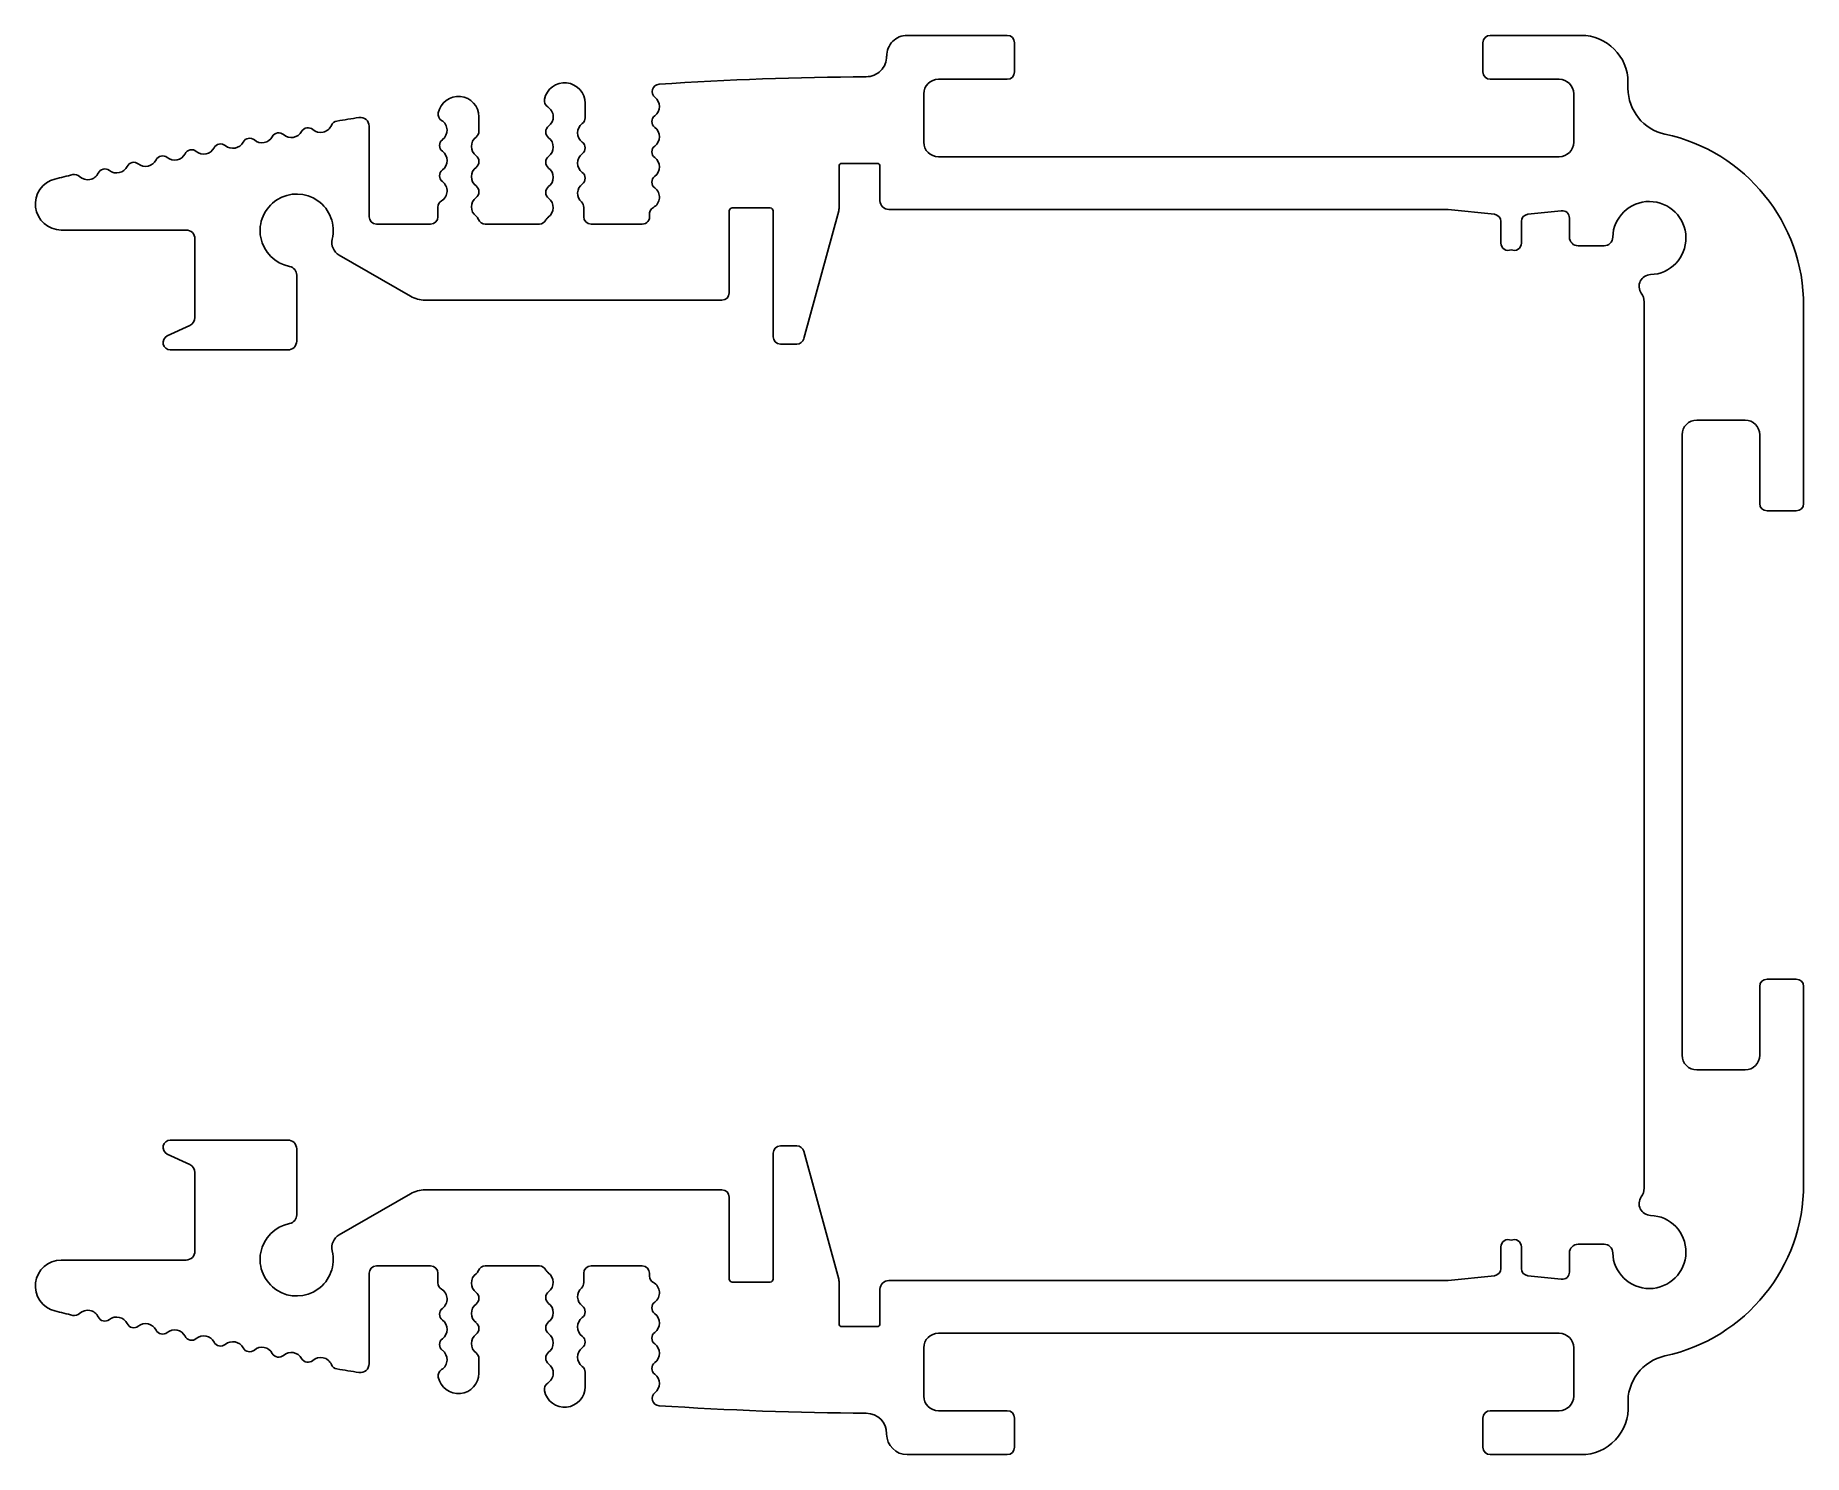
# Model space of a CAD drawing. Extents: x 1991.3 to 2051.7, y 1631.9 to 1680.4.
import ezdxf

# ---------------------------------------------------------------- set-up
doc = ezdxf.new("R2010")
doc.units = 0
doc.layers.get('0').update_dxf_attribs({"linetype": 'CONTINUOUS'})

msp = doc.modelspace()

# ---------------------------------------------------------------- linework, layer by layer
for p, q in [((2024.472, 1680.442), (2021.053, 1680.442)), ((2044.075, 1680.442), (2040.972, 1680.442)), ((2024.722, 1679.192), (2024.722, 1680.192)), ((2040.722, 1680.192), (2040.722, 1679.192)), ((2022.122, 1678.942), (2024.472, 1678.942)), ((2040.972, 1678.942), (2043.322, 1678.942)), ((2045.675, 1678.632), (2045.675, 1678.842)), ((2010.052, 1677.627), (2010.052, 1678.121)), ((2021.622, 1676.792), (2021.622, 1678.442)), ((2043.822, 1678.442), (2043.822, 1676.792)), ((2002.675, 1674.243), (2002.675, 1677.338)), ((2006.425, 1677.164), (2006.425, 1677.659)), ((2043.322, 1676.292), (2022.122, 1676.292)), ((2018.725, 1674.53), (2018.725, 1675.967)), ((2018.825, 1676.067), (2020.025, 1676.067)), ((2020.125, 1675.967), (2020.125, 1674.793)), ((2005.025, 1674.573), (2005.025, 1674.243)), ((2010.006, 1674.243), (2010.006, 1674.565)), ((2014.975, 1671.643), (2014.975, 1674.443)), ((2015.075, 1674.543), (2016.375, 1674.543)), ((2016.475, 1674.443), (2016.475, 1670.143)), ((2017.527, 1670.078), (2018.714, 1674.451)), ((2020.425, 1674.493), (2039.536, 1674.493)), ((2039.536, 1674.493), (2041.11, 1674.327)), ((2042.258, 1674.329), (2043.398, 1674.449)), ((1992.158, 1673.791), (1996.425, 1673.791)), ((2004.775, 1673.993), (2002.925, 1673.993)), ((2008.49, 1673.993), (2006.641, 1673.993)), ((2012.004, 1673.993), (2010.256, 1673.993)), ((2041.334, 1674.079), (2041.334, 1673.343)), ((2042.034, 1673.343), (2042.034, 1674.081)), ((2043.675, 1674.201), (2043.675, 1673.55)), ((1996.725, 1673.491), (1996.725, 1670.802)), ((2043.975, 1673.25), (2044.856, 1673.25)), ((2001.652, 1672.932), (2004.087, 1671.527)), ((2000.2, 1669.993), (2000.2, 1672.25)), ((2004.587, 1671.393), (2014.725, 1671.393)), ((2046.225, 1671.341), (2046.225, 1656.193)), ((2051.675, 1664.443), (2051.675, 1671.203)), ((1996.551, 1670.53), (1995.778, 1670.17)), ((1995.884, 1669.693), (1999.9, 1669.693)), ((2016.725, 1669.893), (2017.285, 1669.893)), ((2048.025, 1667.293), (2049.675, 1667.293)), ((2047.525, 1656.193), (2047.525, 1666.793)), ((2050.175, 1666.793), (2050.175, 1664.443)), ((2050.425, 1664.193), (2051.425, 1664.193)), ((2046.225, 1656.193), (2046.225, 1641.046)), ((2047.525, 1645.593), (2047.525, 1656.193)), ((2050.175, 1647.943), (2050.175, 1645.593)), ((2051.425, 1648.193), (2050.425, 1648.193)), ((2051.675, 1641.184), (2051.675, 1647.943)), ((2049.675, 1645.093), (2048.025, 1645.093)), ((1999.9, 1642.693), (1995.884, 1642.693)), ((2000.2, 1640.136), (2000.2, 1642.393)), ((2017.285, 1642.493), (2016.725, 1642.493)), ((2018.714, 1637.935), (2017.527, 1642.309)), ((1995.778, 1642.216), (1996.551, 1641.857)), ((2016.475, 1642.243), (2016.475, 1637.943)), ((1996.725, 1641.585), (1996.725, 1638.895)), ((2004.087, 1640.859), (2001.652, 1639.454)), ((2014.725, 1640.993), (2004.587, 1640.993)), ((2014.975, 1637.943), (2014.975, 1640.743)), ((2041.334, 1639.043), (2041.334, 1638.308)), ((2042.034, 1638.306), (2042.034, 1639.043)), ((2043.675, 1638.836), (2043.675, 1638.185)), ((2044.856, 1639.136), (2043.975, 1639.136)), ((1996.425, 1638.595), (1992.158, 1638.595)), ((2002.675, 1635.049), (2002.675, 1638.143)), ((2002.925, 1638.393), (2004.775, 1638.393)), ((2005.025, 1638.143), (2005.025, 1637.813)), ((2006.641, 1638.393), (2008.49, 1638.393)), ((2010.006, 1637.822), (2010.006, 1638.143)), ((2010.256, 1638.393), (2012.004, 1638.393)), ((2012.254, 1638.143), (2012.254, 1638.044)), ((2041.11, 1638.059), (2039.536, 1637.893)), ((2043.398, 1637.937), (2042.258, 1638.057)), ((2016.375, 1637.843), (2015.075, 1637.843)), ((2018.725, 1636.419), (2018.725, 1637.856)), ((2020.125, 1637.593), (2020.125, 1636.419)), ((2039.536, 1637.893), (2020.425, 1637.893)), ((2020.025, 1636.319), (2018.825, 1636.319)), ((2022.122, 1636.094), (2043.322, 1636.094)), ((2006.425, 1634.728), (2006.425, 1635.222)), ((2021.622, 1633.944), (2021.622, 1635.594)), ((2043.822, 1635.594), (2043.822, 1633.944)), ((2010.052, 1634.265), (2010.052, 1634.759)), ((2024.472, 1633.444), (2022.122, 1633.444)), ((2043.322, 1633.444), (2040.972, 1633.444)), ((2020.353, 1632.659), (2020.353, 1632.644)), ((2024.722, 1632.194), (2024.722, 1633.194)), ((2040.722, 1633.194), (2040.722, 1632.194)), ((2021.053, 1631.944), (2024.472, 1631.944)), ((2040.972, 1631.944), (2044.075, 1631.944))]:
    msp.add_line(p, q)
for centre, radius, start, end in [((2021.053, 1679.742), 0.7, 89.99308, 180.62983), ((2024.472, 1680.192), 0.25, 0, 90), ((2040.972, 1680.192), 0.25, 90, 180), ((2044.075, 1678.842), 1.6, 0, 90), ((2019.653, 1679.727), 0.7, 270.34032, 0.62976), ((2024.472, 1679.192), 0.25, 270, 0), ((2040.972, 1679.192), 0.25, 180, 270), ((2009.352, 1678.121), 0.7, 360, 168.80722), ((2012.594, 1678.521), 0.25, 93.80555, 231.5482), ((2020.353, 1561.876), 117.153, 90.34032, 93.80555), ((2022.122, 1678.442), 0.5, 90, 180), ((2043.322, 1678.442), 0.5, 0, 90), ((2047.275, 1678.632), 1.6, 180, 257.8468), ((2005.725, 1677.659), 0.7, 0, 168.80722), ((2008.91, 1678.209), 0.25, 168.80722, 237.84382), ((2008.564, 1677.658), 0.4, 307.3422, 57.84382), ((2012.19, 1678.012), 0.4, 307.3422, 51.5482), ((2001.016, 1677.521), 0.4, 228.31659, 337.08314), ((2001.615, 1677.268), 0.25, 99.22343, 157.08314), ((2020.353, 1561.876), 117.153, 98.85039, 99.22343), ((2002.375, 1677.338), 0.3, 0, 98.85039), ((2005.283, 1677.746), 0.25, 168.80722, 237.84382), ((2004.937, 1677.196), 0.4, 307.3422, 57.84382), ((2008.959, 1677.142), 0.25, 127.3422, 232.6578), ((2010.196, 1677.11), 0.4, 127.3422, 232.6578), ((2009.802, 1677.627), 0.25, 307.3422, 0), ((2012.584, 1677.495), 0.25, 127.3422, 232.6578), ((1997.601, 1676.484), 0.25, 49.95255, 152.57237), ((1998.02, 1676.982), 0.4, 229.95255, 332.04653), ((1998.594, 1676.677), 0.25, 49.41597, 152.04653), ((1999.017, 1677.171), 0.4, 229.41597, 331.52735), ((1999.588, 1676.861), 0.25, 48.86163, 151.52735), ((2000.016, 1677.35), 0.4, 228.86163, 330.99518), ((2000.584, 1677.035), 0.25, 48.31659, 150.99518), ((2005.331, 1676.679), 0.25, 127.3422, 232.6578), ((2006.569, 1676.648), 0.4, 127.3422, 232.6578), ((2006.175, 1677.164), 0.25, 307.3422, 0), ((2008.564, 1676.625), 0.4, 307.3422, 52.6578), ((2009.802, 1676.594), 0.25, 307.3422, 52.6578), ((2012.19, 1676.979), 0.4, 307.3422, 52.6578), ((2022.122, 1676.792), 0.5, 180, 270), ((2043.322, 1676.792), 0.5, 270, 0), ((2045.675, 1671.203), 6, 0, 77.8468), ((1994.635, 1675.855), 0.25, 51.50314, 154.04393), ((1995.04, 1676.364), 0.4, 231.50314, 333.4988), ((1995.621, 1676.074), 0.25, 50.92374, 153.4988), ((1996.031, 1676.579), 0.4, 230.92374, 332.95739), ((1996.61, 1676.283), 0.25, 50.36974, 152.95739), ((1997.025, 1676.784), 0.4, 230.36974, 332.57237), ((2004.937, 1676.162), 0.4, 307.3422, 52.6578), ((2006.175, 1676.131), 0.25, 307.3422, 52.6578), ((2008.959, 1676.108), 0.25, 127.3422, 232.6578), ((2010.196, 1676.077), 0.4, 127.3422, 232.6578), ((2012.584, 1676.462), 0.25, 127.3422, 232.6578), ((2012.19, 1675.945), 0.4, 307.3422, 52.6578), ((1992.158, 1674.675), 0.884, 104.03385, 270), ((2020.353, 1561.876), 117.153, 103.72673, 104.03385), ((1992.613, 1675.44), 0.25, 46.15608, 103.72673), ((1993.063, 1675.909), 0.4, 226.15608, 334.42511), ((1993.649, 1675.628), 0.25, 51.89248, 154.42511), ((1994.051, 1676.14), 0.4, 231.89248, 334.04393), ((2005.331, 1675.645), 0.25, 127.3422, 232.6578), ((2006.569, 1675.614), 0.4, 127.3422, 232.6578), ((2008.564, 1675.591), 0.4, 307.3422, 52.6578), ((2009.802, 1675.56), 0.25, 307.3422, 52.6578), ((2012.584, 1675.428), 0.25, 127.3422, 232.6578), ((2018.825, 1675.967), 0.1, 90, 180), ((2020.025, 1675.967), 0.1, 0, 90), ((2000.2, 1673.771), 1.25, 346.60155, 258.84006), ((2004.937, 1675.129), 0.4, 301.26929, 52.6578), ((2006.569, 1674.581), 0.4, 127.3422, 232.6578), ((2006.175, 1675.097), 0.25, 307.3422, 52.6578), ((2008.959, 1675.075), 0.25, 127.3422, 232.6578), ((2010.196, 1675.043), 0.4, 127.3422, 227.45064), ((2012.19, 1674.912), 0.4, 298.92527, 52.6578), ((2005.275, 1674.573), 0.25, 121.26929, 180), ((2008.564, 1674.558), 0.4, 305.50283, 52.6578), ((2009.756, 1674.565), 0.25, 0, 47.45064), ((2012.004, 1674.243), 0.25, 270, 11.26442), ((2012.495, 1674.338), 0.25, 116.57373, 190.59716), ((2015.075, 1674.443), 0.1, 90, 180), ((2016.375, 1674.443), 0.1, 0, 90), ((2018.425, 1674.53), 0.3, 344.81103, 360), ((2020.425, 1674.793), 0.3, 180, 270), ((2041.084, 1674.079), 0.25, 0, 83.98063), ((2042.284, 1674.081), 0.25, 96.01937, 180), ((2043.425, 1674.201), 0.25, 0, 96.01937), ((2046.405, 1673.516), 1.25, 271.71094, 178.74485), ((1996.425, 1673.491), 0.3, 0, 90), ((2002.925, 1674.243), 0.25, 180, 270), ((2004.775, 1674.243), 0.25, 270, 0), ((2006.175, 1674.064), 0.25, 21.01197, 52.6578), ((2006.641, 1674.243), 0.25, 201.01197, 270), ((2008.49, 1674.243), 0.25, 270, 334.60014), ((2008.942, 1674.029), 0.25, 125.50283, 154.60014), ((2010.256, 1674.243), 0.25, 180, 270), ((2001.902, 1673.365), 0.5, 166.60155, 240), ((2041.584, 1673.343), 0.25, 180, 293.57818), ((2041.784, 1673.343), 0.25, 246.42182, 0), ((2043.975, 1673.55), 0.3, 180, 270), ((2044.856, 1673.55), 0.3, 270, 358.74485), ((1999.9, 1672.25), 0.3, 360, 78.84006), ((2046.455, 1671.867), 0.4, 91.71094, 215.77775), ((2004.587, 1672.393), 1, 240, 270), ((2014.725, 1671.643), 0.25, 270, 0), ((2045.725, 1671.341), 0.5, 0, 35.77775), ((1996.425, 1670.802), 0.3, 294.96083, 0), ((1995.884, 1669.943), 0.25, 114.96083, 270), ((2016.725, 1670.143), 0.25, 180, 270), ((2017.285, 1670.143), 0.25, 270, 344.81103), ((1999.9, 1669.993), 0.3, 270, 0), ((2048.025, 1666.793), 0.5, 90, 180), ((2049.675, 1666.793), 0.5, 0, 90), ((2050.425, 1664.443), 0.25, 180, 270), ((2051.425, 1664.443), 0.25, 270, 0), ((2050.425, 1647.943), 0.25, 90, 180), ((2051.425, 1647.943), 0.25, 0, 90), ((2048.025, 1645.593), 0.5, 180, 270), ((2049.675, 1645.593), 0.5, 270, 0), ((1995.884, 1642.443), 0.25, 90, 245.03917), ((1999.9, 1642.393), 0.3, 0, 90), ((2016.725, 1642.243), 0.25, 90, 180), ((2017.285, 1642.243), 0.25, 15.18897, 90), ((1996.425, 1641.585), 0.3, 360, 65.03917), ((2045.675, 1641.184), 6, 282.1532, 360), ((2004.587, 1639.993), 1, 90, 120), ((2014.725, 1640.743), 0.25, 0, 90), ((2046.455, 1640.519), 0.4, 144.22225, 268.28906), ((2045.725, 1641.046), 0.5, 324.22225, 0), ((1999.9, 1640.136), 0.3, 281.15994, 0), ((2046.405, 1638.87), 1.25, 181.25515, 88.28906), ((2000.2, 1638.615), 1.25, 101.15994, 13.39845), ((2001.902, 1639.021), 0.5, 120, 193.39845), ((2041.584, 1639.043), 0.25, 66.42182, 180), ((2041.784, 1639.043), 0.25, 0, 113.57818), ((1996.425, 1638.895), 0.3, 270, 0), ((2043.975, 1638.836), 0.3, 90, 180), ((2044.856, 1638.836), 0.3, 1.25515, 90), ((1992.158, 1637.711), 0.884, 90, 255.96615), ((2002.925, 1638.143), 0.25, 90, 180), ((2004.775, 1638.143), 0.25, 0, 90), ((2006.569, 1637.806), 0.4, 127.3422, 232.6578), ((2006.175, 1638.322), 0.25, 307.3422, 338.98803), ((2006.641, 1638.143), 0.25, 90, 158.98803), ((2008.49, 1638.143), 0.25, 25.39986, 90), ((2008.942, 1638.358), 0.25, 205.39986, 234.49717), ((2008.564, 1637.828), 0.4, 307.3422, 54.49717), ((2010.256, 1638.143), 0.25, 90, 180), ((2012.004, 1638.143), 0.25, 0, 90), ((2041.084, 1638.308), 0.25, 276.01937, 0), ((2042.284, 1638.306), 0.25, 180, 263.98063), ((2043.425, 1638.185), 0.25, 263.98063, 0), ((2005.275, 1637.813), 0.25, 180, 238.73071), ((2004.937, 1637.258), 0.4, 307.3422, 58.73071), ((2006.175, 1637.289), 0.25, 307.3422, 52.6578), ((2008.959, 1637.312), 0.25, 127.3422, 232.6578), ((2010.196, 1637.343), 0.4, 132.54936, 232.6578), ((2009.756, 1637.822), 0.25, 312.54936, 0), ((2012.504, 1638.044), 0.25, 180, 241.07473), ((2012.19, 1637.475), 0.4, 307.3422, 61.07473), ((2015.075, 1637.943), 0.1, 180, 270), ((2016.375, 1637.943), 0.1, 270, 0), ((2018.425, 1637.856), 0.3, 0, 15.18897), ((2020.425, 1637.593), 0.3, 90, 180), ((2020.353, 1750.511), 117.153, 255.96615, 256.27327), ((1993.063, 1636.477), 0.4, 25.57489, 133.84392), ((2005.331, 1636.741), 0.25, 127.3422, 232.6578), ((2006.569, 1636.772), 0.4, 127.3422, 232.6578), ((2008.564, 1636.795), 0.4, 307.3422, 52.6578), ((2009.802, 1636.826), 0.25, 307.3422, 52.6578), ((2012.584, 1636.958), 0.25, 127.3422, 232.6578), ((1992.613, 1636.946), 0.25, 256.27327, 313.84392), ((1993.649, 1636.758), 0.25, 205.57489, 308.10752), ((1994.051, 1636.246), 0.4, 25.95607, 128.10752), ((1994.635, 1636.531), 0.25, 205.95607, 308.49686), ((1995.04, 1636.022), 0.4, 26.5012, 128.49686), ((2004.937, 1636.224), 0.4, 307.3422, 52.6578), ((2006.175, 1636.255), 0.25, 307.3422, 52.6578), ((2008.959, 1636.278), 0.25, 127.3422, 232.6578), ((2010.196, 1636.309), 0.4, 127.3422, 232.6578), ((2012.19, 1636.441), 0.4, 307.3422, 52.6578), ((2018.825, 1636.419), 0.1, 180, 270), ((2020.025, 1636.419), 0.1, 270, 0), ((1995.621, 1636.312), 0.25, 206.5012, 309.07626), ((1996.031, 1635.808), 0.4, 27.04261, 129.07626), ((1996.61, 1636.103), 0.25, 207.04261, 309.63026), ((1997.025, 1635.603), 0.4, 27.42763, 129.63026), ((1997.601, 1635.902), 0.25, 207.42763, 310.04745), ((1998.02, 1635.404), 0.4, 27.95347, 130.04745), ((2005.331, 1635.707), 0.25, 127.3422, 232.6578), ((2006.569, 1635.739), 0.4, 127.3422, 232.6578), ((2008.564, 1635.761), 0.4, 307.3422, 52.6578), ((2009.802, 1635.793), 0.25, 307.3422, 52.6578), ((2012.584, 1635.924), 0.25, 127.3422, 232.6578), ((2012.19, 1635.408), 0.4, 307.3422, 52.6578), ((2022.122, 1635.594), 0.5, 90, 180), ((2043.322, 1635.594), 0.5, 0, 90), ((1998.594, 1635.709), 0.25, 207.95347, 310.58403), ((1999.017, 1635.215), 0.4, 28.47265, 130.58403), ((1999.588, 1635.525), 0.25, 208.47265, 311.13837), ((2000.016, 1635.036), 0.4, 29.00482, 131.13837), ((2000.584, 1635.351), 0.25, 209.00482, 311.68341), ((2001.016, 1634.866), 0.4, 22.91686, 131.68341), ((2002.375, 1635.049), 0.3, 261.14961, 0), ((2004.937, 1635.191), 0.4, 302.15618, 52.6578), ((2006.175, 1635.222), 0.25, 0, 52.6578), ((2008.959, 1635.245), 0.25, 127.3422, 232.6578), ((2008.564, 1634.728), 0.4, 302.15618, 52.6578), ((2010.196, 1635.276), 0.4, 127.3422, 232.6578), ((2012.584, 1634.891), 0.25, 127.3422, 232.6578), ((2047.275, 1633.754), 1.6, 102.1532, 183.75667), ((2001.615, 1635.119), 0.25, 202.91686, 260.77657), ((2020.353, 1750.511), 117.153, 260.77657, 261.14961), ((2005.283, 1634.64), 0.25, 122.15618, 191.19278), ((2005.725, 1634.728), 0.7, 191.19278, 360), ((2009.802, 1634.759), 0.25, 0, 52.6578), ((2012.19, 1634.374), 0.4, 308.4518, 52.6578), ((2008.91, 1634.178), 0.25, 122.15618, 191.19278), ((2009.352, 1634.265), 0.7, 191.19278, 0), ((2012.594, 1633.865), 0.25, 128.4518, 266.19445), ((2022.122, 1633.944), 0.5, 180, 270), ((2043.322, 1633.944), 0.5, 270, 0), ((2020.353, 1750.511), 117.153, 266.19445, 269.65968), ((2019.653, 1632.659), 0.7, 0, 89.65968), ((2024.472, 1633.194), 0.25, 0, 90), ((2040.972, 1633.194), 0.25, 90, 180), ((2044.081, 1633.544), 1.6, 269.75268, 3.7734), ((2021.053, 1632.644), 0.7, 180, 270), ((2024.472, 1632.194), 0.25, 270, 0), ((2040.972, 1632.194), 0.25, 180, 270)]:
    msp.add_arc(centre, radius, start, end)

doc.saveas('drawing.dxf')
